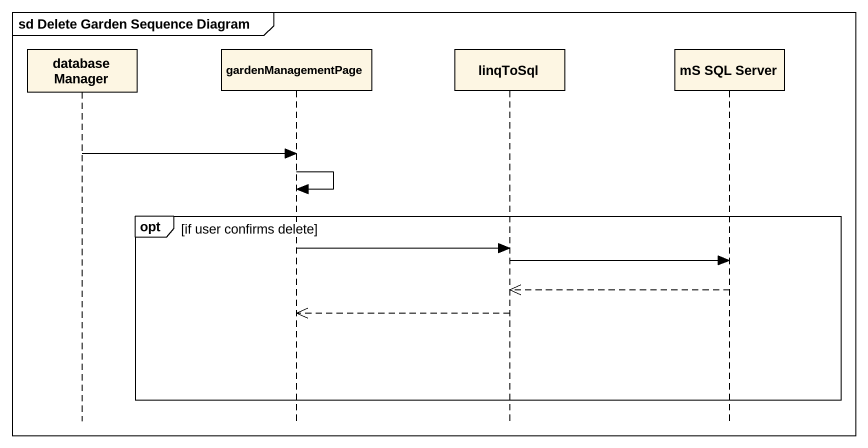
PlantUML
@startuml
mainframe sd Delete Garden Sequence Diagram
hide footbox
participant "database Manager" as database_Manager
participant gardenManagementPage
participant linqToSql
participant "mS SQL Server" as mS_SQL_Server

database_Manager -> gardenManagementPage
gardenManagementPage -> gardenManagementPage
opt if user confirms delete
  gardenManagementPage -> linqToSql
  linqToSql -> mS_SQL_Server
  mS_SQL_Server -->> linqToSql
  linqToSql -->> gardenManagementPage
end
@enduml
